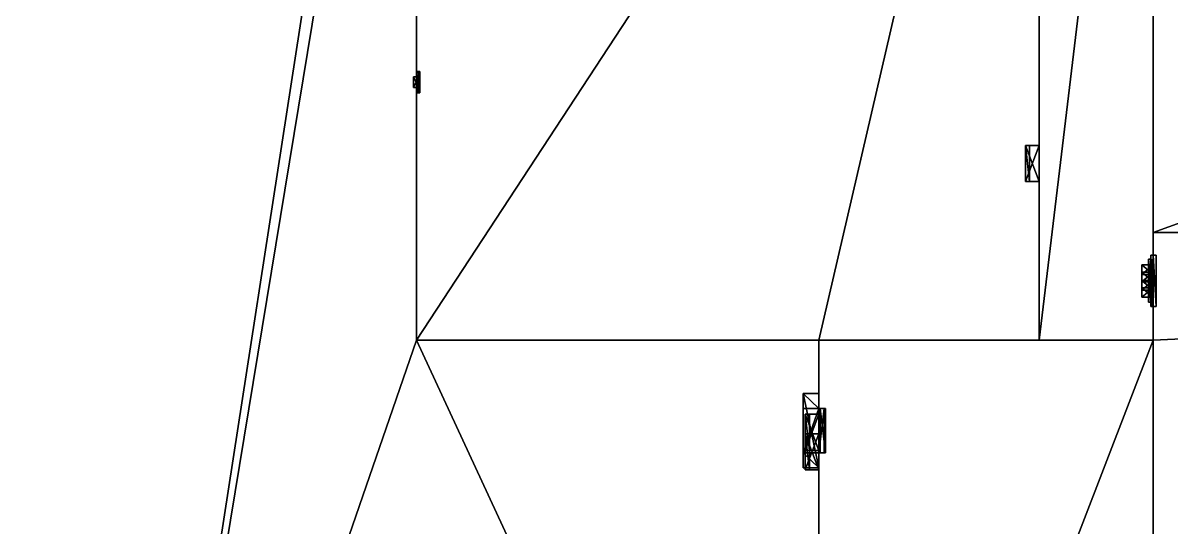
# Model space of a CAD drawing. Header units: metres. Extents: x -124 to 108, y 0 to 201.
# Drawn here: x 18.81 to 36.2, y 42.71 to 50.35 of the extents above; entities that cross this region are included whole.
import ezdxf

# ---------------------------------------------------------------- set-up
doc = ezdxf.new("R2010")
doc.units = ezdxf.units.M
doc.layers.get('0').update_dxf_attribs({"true_color": 0xff5454})

# ---------------------------------------------------------------- blocks, each defined once
blk = doc.blocks.new('window_ii')
for p, q in [((0.021, 0.527), (0.021, 0.07)), ((0.021, 0.527, 0.032), (0.021, 0.07, 0.032)), ((0.021, 0.527), (0.021, 0.527, 0.032)), ((0.303, 0.527), (0.021, 0.527)), ((0.303, 0.527, 0.032), (0.021, 0.527, 0.032)), ((0.303, 0.07), (0.303, 0.527)), ((0.303, 0.527), (0.303, 0.527, 0.032)), ((0.303, 0.07, 0.032), (0.303, 0.527, 0.032)), ((0.241, 0.465, -0.044), (0.083, 0.465, -0.044)), ((0.241, 0.465, 0.032), (0.083, 0.465, 0.032)), ((0.083, 0.465, -0.044), (0.083, 0.465, 0.032)), ((0.083, 0.465, -0.044), (0.083, 0.132, -0.044)), ((0.083, 0.465, 0.032), (0.083, 0.132, 0.032)), ((0.241, 0.465, -0.044), (0.241, 0.465, 0.032)), ((0.241, 0.132, -0.044), (0.241, 0.465, -0.044)), ((0.241, 0.132, 0.032), (0.241, 0.465, 0.032)), ((0, 0.07), (0, 0.07, 0.052)), ((0, 0.07, 0.052), (0.324, 0.07, 0.052)), ((0.021, 0.07), (0, 0.07)), ((0, 0.07), (0, 0)), ((0, 0.07, 0.052), (0, 0, 0.052)), ((0, 0), (0, 0, 0.052)), ((0, 0, 0.052), (0.324, 0, 0.052)), ((0, 0), (0.324, 0)), ((0.021, 0.07), (0.303, 0.07)), ((0.021, 0.07, 0.032), (0.303, 0.07, 0.032)), ((0.021, 0.07), (0.021, 0.07, 0.032)), ((0.083, 0.132, -0.044), (0.241, 0.132, -0.044)), ((0.083, 0.132, -0.044), (0.083, 0.132, 0.032)), ((0.083, 0.132, 0.032), (0.241, 0.132, 0.032)), ((0.241, 0.132, -0.044), (0.241, 0.132, 0.032)), ((0.303, 0.07), (0.303, 0.07, 0.032)), ((0.303, 0.07), (0.324, 0.07)), ((0.324, 0.07), (0.324, 0.07, 0.052)), ((0.324, 0.07, 0.052), (0.324, 0, 0.052)), ((0.324, 0.07), (0.324, 0)), ((0.324, 0), (0.324, 0, 0.052))]:
    blk.add_line(p, q)
at = {"color": 45, "true_color": 0xaa8f5f}
mesh = blk.add_polyface(dxfattribs=at)
corners = [(0.021, 0.527, 0.032), (0.021, 0.07), (0.021, 0.07, 0.032), (0.021, 0.527)]
mesh.append_faces([[corners[k] for k in face] for face in [(0, 1, 2), (1, 0, 3)]], dxfattribs={"vtx0": -1, "color": 45})
mesh = blk.add_polyface(dxfattribs=at)
corners = [(0.021, 0.527, 0.032), (0.303, 0.527), (0.021, 0.527), (0.303, 0.527, 0.032)]
mesh.append_faces([[corners[k] for k in face] for face in [(0, 1, 2), (1, 0, 3)]], dxfattribs={"vtx0": -1, "color": 45})
mesh = blk.add_polyface(dxfattribs=at)
corners = [(0.021, 0.07, 0.032), (0.083, 0.132, 0.032), (0.021, 0.527, 0.032), (0.303, 0.07, 0.032), (0.241, 0.132, 0.032), (0.241, 0.465, 0.032), (0.083, 0.465, 0.032), (0.303, 0.527, 0.032)]
mesh.append_faces([[corners[k] for k in face] for face in [(0, 1, 2), (1, 3, 4), (4, 3, 5), (2, 6, 7), (6, 2, 1), (7, 5, 3)]], dxfattribs={"vtx0": -1, "vtx1": -1, "color": 45})
mesh.append_faces([[corners[k] for k in face] for face in [(1, 0, 3), (7, 6, 5)]], dxfattribs={"vtx0": -1, "vtx2": -1, "color": 45})
mesh = blk.add_polyface(dxfattribs=at)
corners = [(0.303, 0.527), (0.303, 0.07, 0.032), (0.303, 0.07), (0.303, 0.527, 0.032)]
mesh.append_faces([[corners[k] for k in face] for face in [(0, 1, 2), (1, 0, 3)]], dxfattribs={"vtx0": -1, "color": 45})
mesh = blk.add_polyface(dxfattribs=at)
corners = [(0.241, 0.465, 0.032), (0.083, 0.465, -0.044), (0.241, 0.465, -0.044), (0.083, 0.465, 0.032)]
mesh.append_faces([[corners[k] for k in face] for face in [(0, 1, 2), (1, 0, 3)]], dxfattribs={"vtx0": -1, "color": 45})
mesh = blk.add_polyface(dxfattribs=at)
corners = [(0.083, 0.465, -0.044), (0.083, 0.132, 0.032), (0.083, 0.132, -0.044), (0.083, 0.465, 0.032)]
mesh.append_faces([[corners[k] for k in face] for face in [(0, 1, 2), (1, 0, 3)]], dxfattribs={"vtx0": -1, "color": 45})
at = {"color": 28, "true_color": 0x130f0a}
mesh = blk.add_polyface(dxfattribs=at)
corners = [(0.241, 0.132, -0.044), (0.083, 0.465, -0.044), (0.083, 0.132, -0.044), (0.241, 0.465, -0.044)]
mesh.append_faces([[corners[k] for k in face] for face in [(0, 1, 2), (1, 0, 3)]], dxfattribs={"vtx0": -1, "color": 28})
at = {"color": 45, "true_color": 0xaa8f5f}
mesh = blk.add_polyface(dxfattribs=at)
corners = [(0.241, 0.465, 0.032), (0.241, 0.132, -0.044), (0.241, 0.132, 0.032), (0.241, 0.465, -0.044)]
mesh.append_faces([[corners[k] for k in face] for face in [(0, 1, 2), (1, 0, 3)]], dxfattribs={"vtx0": -1, "color": 45})
mesh = blk.add_polyface(dxfattribs=at)
corners = [(0, 0.07, 0.052), (0.021, 0.07), (0, 0.07), (0.021, 0.07, 0.032), (0.303, 0.07, 0.032), (0.324, 0.07), (0.303, 0.07), (0.324, 0.07, 0.052)]
mesh.append_faces([[corners[k] for k in face] for face in [(0, 1, 2), (4, 5, 6)]], dxfattribs={"vtx0": -1, "color": 45})
mesh.append_faces([[corners[k] for k in face] for face in [(1, 0, 3), (3, 0, 4), (5, 4, 7), (7, 4, 0)]], dxfattribs={"vtx0": -1, "vtx1": -1, "color": 45})
mesh = blk.add_polyface(dxfattribs=at)
corners = [(0, 0.07, 0.052), (0, 0), (0, 0, 0.052), (0, 0.07)]
mesh.append_faces([[corners[k] for k in face] for face in [(0, 1, 2), (1, 0, 3)]], dxfattribs={"vtx0": -1, "color": 45})
mesh = blk.add_polyface(dxfattribs=at)
corners = [(0.324, 0, 0.052), (0, 0.07, 0.052), (0, 0, 0.052), (0.324, 0.07, 0.052)]
mesh.append_faces([[corners[k] for k in face] for face in [(0, 1, 2), (1, 0, 3)]], dxfattribs={"vtx0": -1, "color": 45})
mesh = blk.add_polyface(dxfattribs=at)
corners = [(0.324, 0), (0, 0.07), (0, 0), (0.021, 0.07), (0.303, 0.07), (0.324, 0.07)]
mesh.append_faces([[corners[k] for k in face] for face in [(0, 1, 2), (4, 0, 5)]], dxfattribs={"vtx0": -1, "color": 45})
mesh.append_faces([[corners[k] for k in face] for face in [(1, 0, 3), (3, 0, 4)]], dxfattribs={"vtx0": -1, "vtx1": -1, "color": 45})
mesh = blk.add_polyface(dxfattribs=at)
corners = [(0.324, 0, 0.052), (0, 0), (0.324, 0), (0, 0, 0.052)]
mesh.append_faces([[corners[k] for k in face] for face in [(0, 1, 2), (1, 0, 3)]], dxfattribs={"vtx0": -1, "color": 45})
mesh = blk.add_polyface(dxfattribs=at)
corners = [(0.303, 0.07, 0.032), (0.021, 0.07), (0.303, 0.07), (0.021, 0.07, 0.032)]
mesh.append_faces([[corners[k] for k in face] for face in [(0, 1, 2), (1, 0, 3)]], dxfattribs={"vtx0": -1, "color": 45})
mesh = blk.add_polyface(dxfattribs=at)
corners = [(0.083, 0.132, 0.032), (0.241, 0.132, -0.044), (0.083, 0.132, -0.044), (0.241, 0.132, 0.032)]
mesh.append_faces([[corners[k] for k in face] for face in [(0, 1, 2), (1, 0, 3)]], dxfattribs={"vtx0": -1, "color": 45})
mesh = blk.add_polyface(dxfattribs=at)
corners = [(0.324, 0.07), (0.324, 0, 0.052), (0.324, 0), (0.324, 0.07, 0.052)]
mesh.append_faces([[corners[k] for k in face] for face in [(0, 1, 2), (1, 0, 3)]], dxfattribs={"vtx0": -1, "color": 45})
blk = doc.blocks.new('winDouble')
for p, q in [((0, 0.954, -0.173), (0.146, 0.954, -0.173)), ((0, 0.954), (0, 0.954, -0.173)), ((0, 0, -0.173), (0, 0.954, -0.173)), ((0, 0), (0, 0.954)), ((0, 0.954), (0.146, 0.954)), ((0.146, 0.954, -0.173), (0.146, 0, -0.173)), ((0.146, 0.954), (0.146, 0.954, -0.173)), ((0.146, 0.954), (0.146, 0)), ((0.237, 0.954), (0.383, 0.954)), ((0.237, 0), (0.237, 0.954)), ((0.237, 0, -0.173), (0.237, 0.954, -0.173)), ((0.237, 0.954, -0.173), (0.383, 0.954, -0.173)), ((0.237, 0.954), (0.237, 0.954, -0.173)), ((0.383, 0.954), (0.383, 0)), ((0.383, 0.954), (0.383, 0.954, -0.173)), ((0.383, 0.954, -0.173), (0.383, 0, -0.173)), ((0.383, 0), (0.237, 0)), ((0.383, 0, -0.173), (0.237, 0, -0.173)), ((0.237, 0), (0.237, 0, -0.173)), ((0.383, 0), (0.383, 0, -0.173)), ((0, 0), (0, 0, -0.173)), ((0.146, 0, -0.173), (0, 0, -0.173)), ((0.146, 0), (0, 0)), ((0.146, 0), (0.146, 0, -0.173))]:
    blk.add_line(p, q)
at = {"color": 45, "true_color": 0x9b7d59}
mesh = blk.add_polyface(dxfattribs=at)
corners = [(0.146, 0.954), (0, 0.954, -0.173), (0.146, 0.954, -0.173), (0, 0.954)]
mesh.append_faces([[corners[k] for k in face] for face in [(0, 1, 2), (1, 0, 3)]], dxfattribs={"vtx0": -1, "color": 45})
mesh = blk.add_polyface(dxfattribs=at)
corners = [(0, 0.954, -0.173), (0, 0), (0, 0, -0.173), (0, 0.954)]
mesh.append_faces([[corners[k] for k in face] for face in [(0, 1, 2), (1, 0, 3)]], dxfattribs={"vtx0": -1, "color": 45})
at = {"color": 18, "true_color": 0x000000}
mesh = blk.add_polyface(dxfattribs=at)
corners = [(0.146, 0, -0.173), (0, 0.954, -0.173), (0, 0, -0.173), (0.146, 0.954, -0.173)]
mesh.append_faces([[corners[k] for k in face] for face in [(0, 1, 2), (1, 0, 3)]], dxfattribs={"vtx0": -1, "color": 18})
at = {"color": 45, "true_color": 0x9b7d59}
mesh = blk.add_polyface(dxfattribs=at)
corners = [(0.146, 0), (0.146, 0.954, -0.173), (0.146, 0, -0.173), (0.146, 0.954)]
mesh.append_faces([[corners[k] for k in face] for face in [(0, 1, 2), (1, 0, 3)]], dxfattribs={"vtx0": -1, "color": 45})
at = {"color": 18, "true_color": 0x000000}
mesh = blk.add_polyface(dxfattribs=at)
corners = [(0.383, 0, -0.173), (0.237, 0.954, -0.173), (0.237, 0, -0.173), (0.383, 0.954, -0.173)]
mesh.append_faces([[corners[k] for k in face] for face in [(0, 1, 2), (1, 0, 3)]], dxfattribs={"vtx0": -1, "color": 18})
at = {"color": 45, "true_color": 0x9b7d59}
mesh = blk.add_polyface(dxfattribs=at)
corners = [(0.383, 0.954), (0.237, 0.954, -0.173), (0.383, 0.954, -0.173), (0.237, 0.954)]
mesh.append_faces([[corners[k] for k in face] for face in [(0, 1, 2), (1, 0, 3)]], dxfattribs={"vtx0": -1, "color": 45})
mesh = blk.add_polyface(dxfattribs=at)
corners = [(0.237, 0, -0.173), (0.237, 0.954), (0.237, 0), (0.237, 0.954, -0.173)]
mesh.append_faces([[corners[k] for k in face] for face in [(0, 1, 2), (1, 0, 3)]], dxfattribs={"vtx0": -1, "color": 45})
mesh = blk.add_polyface(dxfattribs=at)
corners = [(0.383, 0.954), (0.383, 0, -0.173), (0.383, 0), (0.383, 0.954, -0.173)]
mesh.append_faces([[corners[k] for k in face] for face in [(0, 1, 2), (1, 0, 3)]], dxfattribs={"vtx0": -1, "color": 45})
mesh = blk.add_polyface(dxfattribs=at)
corners = [(0.237, 0), (0.383, 0, -0.173), (0.237, 0, -0.173), (0.383, 0)]
mesh.append_faces([[corners[k] for k in face] for face in [(0, 1, 2), (1, 0, 3)]], dxfattribs={"vtx0": -1, "color": 45})
mesh = blk.add_polyface(dxfattribs=at)
corners = [(0, 0), (0.146, 0, -0.173), (0, 0, -0.173), (0.146, 0)]
mesh.append_faces([[corners[k] for k in face] for face in [(0, 1, 2), (1, 0, 3)]], dxfattribs={"vtx0": -1, "color": 45})
blk = doc.blocks.new('dorTruncated')
at = {"color": 37, "true_color": 0x7b6641}
blk.add_line((0.229, 2.326), (0.229, 2.585, 0.021), dxfattribs=at)
for p, q in [((0.229, 2.585, 0.021), (0.902, 2.585, 0.021)), ((0.229, 2.585, 0.021), (0.229, 2.579, 0.1)), ((0.229, 2.326, 0.08), (0.229, 2.579, 0.1)), ((0.229, 2.579, 0.1), (0.902, 2.579, 0.1)), ((0.902, 2.585, 0.021), (0.902, 2.326)), ((0.902, 2.585, 0.021), (0.902, 2.579, 0.1)), ((0.902, 2.579, 0.1), (0.902, 2.326, 0.08)), ((0.229, 2.326), (0, 0)), ((0.229, 2.326, -0.237), (0, 0, -0.237)), ((0.229, 2.326), (0.902, 2.326)), ((0.229, 2.326), (0.229, 2.326, -0.237)), ((0.902, 2.326, -0.237), (0.229, 2.326, -0.237)), ((0.229, 2.326), (0.229, 2.326, 0.08)), ((0.902, 2.326, 0.08), (0.229, 2.326, 0.08)), ((1.13, 0), (0.902, 2.326)), ((0.902, 2.326), (0.902, 2.326, -0.237)), ((1.13, 0, -0.237), (0.902, 2.326, -0.237)), ((0.902, 2.326), (0.902, 2.326, 0.08)), ((0, 0), (1.13, 0)), ((0, 0), (0, 0, -0.237)), ((0, 0, -0.237), (1.13, 0, -0.237)), ((1.13, 0), (1.13, 0, -0.237))]:
    blk.add_line(p, q)
mesh = blk.add_polyface()
corners = [(0.902, 2.585, 0.021), (0.229, 2.326), (0.229, 2.585, 0.021), (0.902, 2.326)]
mesh.append_faces([[corners[k] for k in face] for face in [(0, 1, 2), (1, 0, 3)]], dxfattribs={"vtx0": -1})
mesh = blk.add_polyface(dxfattribs=at)
corners = [(0.229, 2.326, 0.08), (0.229, 2.585, 0.021), (0.229, 2.326), (0.229, 2.579, 0.1)]
mesh.append_faces([[corners[k] for k in face] for face in [(0, 1, 2), (1, 0, 3)]], dxfattribs={"vtx0": -1, "color": 37})
mesh = blk.add_polyface(dxfattribs=at)
corners = [(0.229, 2.579, 0.1), (0.902, 2.585, 0.021), (0.229, 2.585, 0.021), (0.902, 2.579, 0.1)]
mesh.append_faces([[corners[k] for k in face] for face in [(0, 1, 2), (1, 0, 3)]], dxfattribs={"vtx0": -1, "color": 37})
mesh = blk.add_polyface(dxfattribs=at)
corners = [(0.902, 2.326, 0.08), (0.229, 2.579, 0.1), (0.229, 2.326, 0.08), (0.902, 2.579, 0.1)]
mesh.append_faces([[corners[k] for k in face] for face in [(0, 1, 2), (1, 0, 3)]], dxfattribs={"vtx0": -1, "color": 37})
mesh = blk.add_polyface(dxfattribs=at)
corners = [(0.902, 2.585, 0.021), (0.902, 2.326, 0.08), (0.902, 2.326), (0.902, 2.579, 0.1)]
mesh.append_faces([[corners[k] for k in face] for face in [(0, 1, 2), (1, 0, 3)]], dxfattribs={"vtx0": -1, "color": 37})
at = {"color": 45, "true_color": 0x9b7d59}
mesh = blk.add_polyface(dxfattribs=at)
corners = [(0.229, 2.326, -0.237), (0, 0), (0, 0, -0.237), (0.229, 2.326)]
mesh.append_faces([[corners[k] for k in face] for face in [(0, 1, 2), (1, 0, 3)]], dxfattribs={"vtx0": -1, "color": 45})
at = {"color": 18, "true_color": 0x000000}
mesh = blk.add_polyface(dxfattribs=at)
corners = [(1.13, 0, -0.237), (0.229, 2.326, -0.237), (0, 0, -0.237), (0.902, 2.326, -0.237)]
mesh.append_faces([[corners[k] for k in face] for face in [(0, 1, 2), (1, 0, 3)]], dxfattribs={"vtx0": -1, "color": 18})
at = {"color": 37, "true_color": 0x7b6641}
mesh = blk.add_polyface(dxfattribs=at)
corners = [(0.902, 2.326), (0.229, 2.326, -0.237), (0.902, 2.326, -0.237), (0.229, 2.326)]
mesh.append_faces([[corners[k] for k in face] for face in [(0, 1, 2), (1, 0, 3)]], dxfattribs={"vtx0": -1, "color": 37})
mesh = blk.add_polyface(dxfattribs=at)
corners = [(0.902, 2.326, 0.08), (0.229, 2.326), (0.902, 2.326), (0.229, 2.326, 0.08)]
mesh.append_faces([[corners[k] for k in face] for face in [(0, 1, 2), (1, 0, 3)]], dxfattribs={"vtx0": -1, "color": 37})
at = {"color": 45, "true_color": 0x9b7d59}
mesh = blk.add_polyface(dxfattribs=at)
corners = [(0.902, 2.326), (1.13, 0, -0.237), (1.13, 0), (0.902, 2.326, -0.237)]
mesh.append_faces([[corners[k] for k in face] for face in [(0, 1, 2), (1, 0, 3)]], dxfattribs={"vtx0": -1, "color": 45})
mesh = blk.add_polyface(dxfattribs=at)
corners = [(0, 0), (1.13, 0, -0.237), (0, 0, -0.237), (1.13, 0)]
mesh.append_faces([[corners[k] for k in face] for face in [(0, 1, 2), (1, 0, 3)]], dxfattribs={"vtx0": -1, "color": 45})
blk = doc.blocks.new('winBasic')
for p, q in [((0.548, 0.886), (0, 0.886)), ((0, 0.886), (0, 0.886, -0.205)), ((0.548, 0.886, -0.205), (0, 0.886, -0.205)), ((0, 0.886, -0.205), (0, 0.516, -0.205)), ((0, 0.886), (0, 0)), ((0.548, 0.886), (0.548, 0.886, -0.205)), ((0.548, 0), (0.548, 0.886)), ((0.548, 0.516, -0.205), (0.548, 0.886, -0.205)), ((0, 0.516, -0.205), (0.548, 0.516, -0.205)), ((0, 0.454, -0.143), (0.548, 0.454, -0.143)), ((0, 0.392, -0.205), (0, 0, -0.205)), ((0, 0.392, -0.205), (0.548, 0.392, -0.205)), ((0.548, 0, -0.205), (0.548, 0.392, -0.205)), ((0, 0), (0.548, 0)), ((0, 0), (0, 0, -0.205)), ((0.548, 0), (0.548, 0, -0.205)), ((0, 0, -0.205), (0.548, 0, -0.205))]:
    blk.add_line(p, q)
at = {"extrusion": (-1, 0, 1.34871e-19)}
blk.add_arc((-0.454, -0.205), 0.0619, 0, 180, dxfattribs=at)
at = {"extrusion": (-1, -1.2581e-32, 1.34871e-19)}
blk.add_arc((-0.454, -0.205, -0.548), 0.0619, 360, 180, dxfattribs=at)
at = {"color": 45, "true_color": 0x9b7d59}
mesh = blk.add_polyface(dxfattribs=at)
corners = [(0.548, 0.886), (0, 0.886, -0.205), (0.548, 0.886, -0.205), (0, 0.886)]
mesh.append_faces([[corners[k] for k in face] for face in [(0, 1, 2), (1, 0, 3)]], dxfattribs={"vtx0": -1, "color": 45})
mesh = blk.add_polyface(dxfattribs=at)
corners = [(0, 0.392, -0.205), (0, 0), (0, 0, -0.205), (0, 0.454, -0.143), (0, 0.886), (0, 0.516, -0.205), (0, 0.886, -0.205)]
mesh.append_faces([[corners[k] for k in face] for face in [(0, 1, 2), (4, 5, 6)]], dxfattribs={"vtx0": -1, "color": 45})
mesh.append_faces([[corners[k] for k in face] for face in [(1, 3, 4)]], dxfattribs={"vtx0": -1, "vtx1": -1, "color": 45})
mesh.append_faces([[corners[k] for k in face] for face in [(1, 0, 3), (4, 3, 5)]], dxfattribs={"vtx0": -1, "vtx2": -1, "color": 45})
at = {"color": 18, "true_color": 0x000000}
mesh = blk.add_polyface(dxfattribs=at)
corners = [(0, 0.516, -0.205), (0.548, 0.886, -0.205), (0, 0.886, -0.205), (0.548, 0.516, -0.205)]
mesh.append_faces([[corners[k] for k in face] for face in [(0, 1, 2), (1, 0, 3)]], dxfattribs={"vtx0": -1, "color": 18})
at = {"color": 45, "true_color": 0x9b7d59}
mesh = blk.add_polyface(dxfattribs=at)
corners = [(0.548, 0), (0.548, 0.392, -0.205), (0.548, 0, -0.205), (0.548, 0.454, -0.143), (0.548, 0.886), (0.548, 0.516, -0.205), (0.548, 0.886, -0.205)]
mesh.append_faces([[corners[k] for k in face] for face in [(0, 1, 2), (5, 4, 6)]], dxfattribs={"vtx0": -1, "color": 45})
mesh.append_faces([[corners[k] for k in face] for face in [(1, 0, 3), (3, 4, 5)]], dxfattribs={"vtx0": -1, "vtx1": -1, "color": 45})
mesh.append_faces([[corners[k] for k in face] for face in [(3, 0, 4)]], dxfattribs={"vtx0": -1, "vtx2": -1, "color": 45})
at = {"color": 37, "true_color": 0x7b6641}
mesh = blk.add_polyface(dxfattribs=at)
corners = [(0, 0.454, -0.143), (0.548, 0.516, -0.205), (0, 0.516, -0.205), (0.548, 0.454, -0.143)]
mesh.append_faces([[corners[k] for k in face] for face in [(0, 1, 2), (1, 0, 3)]], dxfattribs={"vtx0": -1, "color": 37})
mesh = blk.add_polyface(dxfattribs=at)
corners = [(0.548, 0.392, -0.205), (0, 0.454, -0.143), (0, 0.392, -0.205), (0.548, 0.454, -0.143)]
mesh.append_faces([[corners[k] for k in face] for face in [(0, 1, 2), (1, 0, 3)]], dxfattribs={"vtx0": -1, "color": 37})
at = {"color": 18, "true_color": 0x000000}
mesh = blk.add_polyface(dxfattribs=at)
corners = [(0.548, 0, -0.205), (0, 0.392, -0.205), (0, 0, -0.205), (0.548, 0.392, -0.205)]
mesh.append_faces([[corners[k] for k in face] for face in [(0, 1, 2), (1, 0, 3)]], dxfattribs={"vtx0": -1, "color": 18})
at = {"color": 45, "true_color": 0x9b7d59}
mesh = blk.add_polyface(dxfattribs=at)
corners = [(0, 0), (0.548, 0, -0.205), (0, 0, -0.205), (0.548, 0)]
mesh.append_faces([[corners[k] for k in face] for face in [(0, 1, 2), (1, 0, 3)]], dxfattribs={"vtx0": -1, "color": 45})
blk = doc.blocks.new('door_ii')
for p, q in [((0, 2.038), (0, 1.962)), ((0, 2.038), (0, 2.038, 0.046)), ((0, 1.962), (0, 2.038, 0.046)), ((0.778, 1.962, -0.035), (0, 1.962, -0.035)), ((0, 1.962, -0.035), (0, 0, -0.035)), ((0, 1.962), (0, 0)), ((0, 1.962), (0, 1.962, -0.035)), ((0, 1.962), (0.778, 1.962)), ((0.389, 1.931, -0.071), (0.064, 1.607, -0.071)), ((0.389, 1.931, -0.035), (0.064, 1.607, -0.035)), ((0.713, 1.607, -0.071), (0.389, 1.931, -0.071)), ((0.713, 1.607, -0.035), (0.389, 1.931, -0.035)), ((0.389, 1.931, -0.071), (0.389, 1.931, -0.035)), ((0.778, 1.962), (0.778, 2.038)), ((0.778, 2.038), (0.778, 2.038, 0.046)), ((0.778, 1.962), (0.778, 2.038, 0.046)), ((0.778, 0, -0.035), (0.778, 1.962, -0.035)), ((0.778, 0), (0.778, 1.962)), ((0.778, 1.962), (0.778, 1.962, -0.035)), ((0.064, 1.607, -0.071), (0.064, 0, -0.071)), ((0.064, 1.607, -0.071), (0.064, 1.607, -0.035)), ((0.064, 1.607, -0.035), (0.064, 0, -0.035)), ((0.713, 0, -0.071), (0.713, 1.607, -0.071)), ((0.713, 0, -0.035), (0.713, 1.607, -0.035)), ((0.713, 1.607, -0.071), (0.713, 1.607, -0.035)), ((0, 0, -0.035), (0.064, 0, -0.035)), ((0, 0), (0.778, 0)), ((0, 0), (0, 0, -0.035)), ((0.064, 0, -0.071), (0.064, 0, -0.035)), ((0.064, 0, -0.071), (0.713, 0, -0.071)), ((0.713, 0, -0.071), (0.713, 0, -0.035)), ((0.713, 0, -0.035), (0.778, 0, -0.035)), ((0.778, 0), (0.778, 0, -0.035))]:
    blk.add_line(p, q)
at = {"color": 35, "true_color": 0x927150}
for p, q in [((0.778, 2.038), (0, 2.038)), ((0.778, 2.038, 0.046), (0, 2.038, 0.046))]:
    blk.add_line(p, q, dxfattribs=at)
at = {"color": 45, "true_color": 0xaa8f5f}
mesh = blk.add_polyface(dxfattribs=at)
corners = [(0, 2.038), (0, 1.962), (0, 2.038, 0.046)]
mesh.append_faces([[corners[k] for k in face] for face in [(0, 1, 2)]], dxfattribs={"color": 45})
mesh = blk.add_polyface(dxfattribs=at)
corners = [(0, 2.038, 0.046), (0.778, 2.038), (0, 2.038), (0.778, 2.038, 0.046)]
mesh.append_faces([[corners[k] for k in face] for face in [(0, 1, 2), (1, 0, 3)]], dxfattribs={"vtx0": -1, "color": 45})
at = {"color": 35, "true_color": 0x927150}
mesh = blk.add_polyface(dxfattribs=at)
corners = [(0.778, 1.962), (0, 2.038, 0.046), (0, 1.962), (0.778, 2.038, 0.046)]
mesh.append_faces([[corners[k] for k in face] for face in [(0, 1, 2), (1, 0, 3)]], dxfattribs={"vtx0": -1, "color": 35})
at = {"color": 45, "true_color": 0xaa8f5f}
mesh = blk.add_polyface(dxfattribs=at)
corners = [(0.778, 0, -0.035), (0.713, 1.607, -0.035), (0.713, 0, -0.035), (0.064, 0, -0.035), (0, 1.962, -0.035), (0, 0, -0.035), (0.064, 1.607, -0.035), (0.389, 1.931, -0.035), (0.778, 1.962, -0.035)]
mesh.append_faces([[corners[k] for k in face] for face in [(0, 1, 2), (3, 4, 5)]], dxfattribs={"vtx0": -1, "color": 45})
mesh.append_faces([[corners[k] for k in face] for face in [(4, 7, 8), (8, 1, 0)]], dxfattribs={"vtx0": -1, "vtx1": -1, "color": 45})
mesh.append_faces([[corners[k] for k in face] for face in [(4, 3, 6), (4, 6, 7), (8, 7, 1)]], dxfattribs={"vtx0": -1, "vtx2": -1, "color": 45})
mesh = blk.add_polyface(dxfattribs=at)
corners = [(0.778, 1.962), (0, 1.962, -0.035), (0.778, 1.962, -0.035), (0, 1.962)]
mesh.append_faces([[corners[k] for k in face] for face in [(0, 1, 2), (1, 0, 3)]], dxfattribs={"vtx0": -1, "color": 45})
mesh = blk.add_polyface(dxfattribs=at)
corners = [(0, 1.962, -0.035), (0, 0), (0, 0, -0.035), (0, 1.962)]
mesh.append_faces([[corners[k] for k in face] for face in [(0, 1, 2), (1, 0, 3)]], dxfattribs={"vtx0": -1, "color": 45})
mesh = blk.add_polyface(dxfattribs=at)
corners = [(0.389, 1.931, -0.071), (0.064, 1.607, -0.035), (0.064, 1.607, -0.071), (0.389, 1.931, -0.035)]
mesh.append_faces([[corners[k] for k in face] for face in [(0, 1, 2), (1, 0, 3)]], dxfattribs={"vtx0": -1, "color": 45})
at = {"color": 28, "true_color": 0x130f0a}
mesh = blk.add_polyface(dxfattribs=at)
corners = [(0.713, 0, -0.071), (0.064, 1.607, -0.071), (0.064, 0, -0.071), (0.389, 1.931, -0.071), (0.713, 1.607, -0.071)]
mesh.append_faces([[corners[k] for k in face] for face in [(0, 1, 2), (3, 0, 4)]], dxfattribs={"vtx0": -1, "color": 28})
mesh.append_faces([[corners[k] for k in face] for face in [(1, 0, 3)]], dxfattribs={"vtx0": -1, "vtx1": -1, "color": 28})
at = {"color": 45, "true_color": 0xaa8f5f}
mesh = blk.add_polyface(dxfattribs=at)
corners = [(0.389, 1.931, -0.035), (0.713, 1.607, -0.071), (0.713, 1.607, -0.035), (0.389, 1.931, -0.071)]
mesh.append_faces([[corners[k] for k in face] for face in [(0, 1, 2), (1, 0, 3)]], dxfattribs={"vtx0": -1, "color": 45})
mesh = blk.add_polyface(dxfattribs=at)
corners = [(0.778, 2.038, 0.046), (0.778, 1.962), (0.778, 2.038)]
mesh.append_faces([[corners[k] for k in face] for face in [(0, 1, 2)]], dxfattribs={"color": 45})
mesh = blk.add_polyface(dxfattribs=at)
corners = [(0.778, 1.962), (0.778, 0, -0.035), (0.778, 0), (0.778, 1.962, -0.035)]
mesh.append_faces([[corners[k] for k in face] for face in [(0, 1, 2), (1, 0, 3)]], dxfattribs={"vtx0": -1, "color": 45})
mesh = blk.add_polyface(dxfattribs=at)
corners = [(0.064, 1.607, -0.071), (0.064, 0, -0.035), (0.064, 0, -0.071), (0.064, 1.607, -0.035)]
mesh.append_faces([[corners[k] for k in face] for face in [(0, 1, 2), (1, 0, 3)]], dxfattribs={"vtx0": -1, "color": 45})
mesh = blk.add_polyface(dxfattribs=at)
corners = [(0.713, 1.607, -0.035), (0.713, 0, -0.071), (0.713, 0, -0.035), (0.713, 1.607, -0.071)]
mesh.append_faces([[corners[k] for k in face] for face in [(0, 1, 2), (1, 0, 3)]], dxfattribs={"vtx0": -1, "color": 45})
mesh = blk.add_polyface(dxfattribs=at)
corners = [(0, 0), (0.064, 0, -0.035), (0, 0, -0.035), (0.713, 0, -0.035), (0.778, 0, -0.035), (0.778, 0), (0.713, 0, -0.071), (0.064, 0, -0.071)]
mesh.append_faces([[corners[k] for k in face] for face in [(0, 1, 2), (4, 0, 5), (1, 6, 7)]], dxfattribs={"vtx0": -1, "color": 45})
mesh.append_faces([[corners[k] for k in face] for face in [(3, 0, 4), (6, 1, 3)]], dxfattribs={"vtx0": -1, "vtx1": -1, "color": 45})
mesh.append_faces([[corners[k] for k in face] for face in [(1, 0, 3)]], dxfattribs={"vtx0": -1, "vtx1": -1, "vtx2": -1, "color": 45})
blk = doc.blocks.new('Component_1')
for p, q in [((24.768, 59.93, 20.295), (24.768, 45.542, 20.295)), ((24.768, 45.542, 15.515), (24.768, 59.93, 15.515)), ((34.201, 45.542, 13.251), (34.201, 59.93, 13.251)), ((34.201, 45.542, 15.515), (34.201, 59.93, 15.515)), ((35.931, 59.93), (35.931, 47.173)), ((35.931, 45.542), (35.931, 47.173)), ((71.214, 47.173), (35.931, 47.173)), ((35.931, 45.542, 13.251), (35.931, 47.173, 13.251)), ((71.214, 47.173, 13.251), (35.931, 47.173, 13.251)), ((35.931, 47.173), (35.931, 47.173, 13.251)), ((30.864, 45.542, 20.295), (24.768, 45.542, 20.295)), ((24.768, 45.542, 15.515), (24.768, 45.542, 20.295)), ((30.864, 45.542, 15.515), (24.768, 45.542, 15.515)), ((35.931, 45.542), (30.864, 45.542)), ((30.864, 45.542), (30.864, 32.385)), ((30.864, 45.542, 20.295), (30.864, 32.385, 20.295)), ((34.201, 45.542, 15.515), (30.864, 45.542, 15.515)), ((30.864, 45.542, 15.515), (30.864, 45.542, 20.295)), ((30.864, 45.542), (30.864, 45.542, 15.515)), ((35.931, 45.542, 13.251), (34.201, 45.542, 13.251)), ((34.201, 45.542, 13.251), (34.201, 45.542, 15.515)), ((35.931, 45.542), (35.931, 45.542, 13.251))]:
    blk.add_line(p, q)
at = {"extrusion": (1, 0, 0)}
for name, p in [('window_ii', (49.286, 17.343, 24.768)), ('winBasic', (47.943, 13.865, 34.201)), ('door_ii', (46.052, 0, 35.931)), ('winDouble', (46.298, 3.867, 35.931)), ('winDouble', (46.189, 8.949, 35.931)), ('dorTruncated', (43.604, 0, 30.864)), ('winBasic', (43.871, 7.704, 30.864)), ('winBasic', (43.574, 13.458, 30.864))]:
    blk.add_blockref(name, p, dxfattribs=at)
mesh = blk.add_polyface()
corners = [(98.864, 30.909), (89.725, 8.974), (87.548, 30.909), (96.817, 14.094), (98.496, 14.094), (98.496, 12.414), (96.817, 12.414), (101.266, 8.974), (98.864, 23.105), (101.266, 23.105), (-20.488, 200.884), (-36.244, 166.56), (-36.244, 200.884), (-62.798, 120.046), (-62.798, 166.56), (-62.798, 96.837), (-62.798, 69.072), (28.083, 69.072), (-20.488, 166.56), (4.432, 132.3), (4.432, 166.56), (28.083, 132.3), (28.083, 88.431), (52.935, 88.431), (28.083, 66.461), (35.931, 66.461), (35.931, 59.93), (58.512, 70.266), (71.214, 59.93), (58.512, 82.925), (78.994, 70.266), (71.214, 47.173), (86.711, 98.936), (52.935, 98.936), (78.994, 82.925), (35.931, 45.542), (35.931, 47.173), (35.931, 32.385), (35.931, 12.9), (56.228, 30.62), (71.014, 30.62), (71.014, 7.874), (89.725, 7.874), (86.711, 60.802), (87.548, 60.802), (29.124, 8.345), (29.124, 12.9), (56.228, 8.345), (30.864, 32.385), (30.864, 45.542), (-93.476, 160.296), (-109.828, 96.837), (-109.828, 160.296), (-93.476, 120.046)]
mesh.append_faces([[corners[k] for k in face] for face in [(7, 8, 9), (10, 11, 12), (11, 13, 14), (19, 18, 20), (32, 23, 33), (31, 35, 36), (2, 43, 44), (38, 45, 46), (35, 48, 49), (50, 51, 52)]], dxfattribs={"vtx0": -1})
mesh.append_faces([[corners[k] for k in face] for face in [(0, 1, 2), (3, 0, 4), (4, 0, 5), (1, 6, 7), (6, 1, 3), (8, 5, 0), (15, 11, 16), (16, 11, 17), (18, 11, 10), (17, 23, 24), (24, 23, 25), (25, 23, 26), (26, 27, 28), (27, 23, 29), (28, 30, 31), (29, 32, 34), (34, 32, 30), (37, 31, 38), (39, 31, 40), (40, 31, 41), (41, 31, 42), (43, 30, 32), (42, 2, 1), (45, 38, 47), (47, 38, 39), (48, 35, 37), (51, 53, 15)]], dxfattribs={"vtx0": -1, "vtx1": -1})
mesh.append_faces([[corners[k] for k in face] for face in [(1, 0, 3), (7, 5, 8), (13, 11, 15), (17, 11, 18), (17, 18, 19), (26, 23, 27), (23, 32, 29), (35, 31, 37), (38, 31, 39), (42, 31, 30), (42, 30, 2), (2, 30, 43)]], dxfattribs={"vtx0": -1, "vtx1": -1, "vtx2": -1})
mesh.append_faces([[corners[k] for k in face] for face in [(7, 6, 5), (17, 19, 21), (17, 21, 22), (17, 22, 23), (28, 27, 30), (51, 50, 53), (15, 53, 13)]], dxfattribs={"vtx0": -1, "vtx2": -1})
mesh = blk.add_polyface()
corners = [(-62.798, 69.072, 20.295), (-123.753, 32.385, 20.295), (-123.753, 69.072, 20.295), (20.234, 32.385, 20.295), (25.908, 69.072, 20.295), (24.768, 59.93, 20.295), (25.908, 66.461, 20.295), (35.931, 59.93, 20.295), (35.931, 66.461, 20.295), (24.768, 45.542, 20.295), (30.864, 32.385, 20.295), (30.864, 45.542, 20.295)]
mesh.append_faces([[corners[k] for k in face] for face in [(0, 1, 2), (7, 6, 8), (10, 9, 11)]], dxfattribs={"vtx0": -1})
mesh.append_faces([[corners[k] for k in face] for face in [(1, 0, 3), (5, 6, 7), (3, 9, 10), (9, 3, 5)]], dxfattribs={"vtx0": -1, "vtx1": -1})
mesh.append_faces([[corners[k] for k in face] for face in [(3, 4, 5)]], dxfattribs={"vtx0": -1, "vtx1": -1, "vtx2": -1})
mesh.append_faces([[corners[k] for k in face] for face in [(3, 0, 4), (5, 4, 6)]], dxfattribs={"vtx0": -1, "vtx2": -1})
mesh = blk.add_polyface()
corners = [(24.768, 45.542, 20.295), (24.768, 49.306, 17.87), (24.768, 45.542, 15.515), (24.768, 59.93, 20.295), (24.768, 49.286, 17.413), (24.768, 49.589, 17.87), (24.768, 49.589, 17.413), (24.768, 49.61, 17.413), (24.768, 49.61, 17.343), (24.768, 49.286, 17.343), (24.768, 59.93, 15.515), (24.768, 49.306, 17.413)]
mesh.append_faces([[corners[k] for k in face] for face in [(0, 1, 2), (1, 3, 5), (5, 3, 6), (6, 3, 7), (7, 3, 8), (2, 9, 10), (9, 2, 4), (10, 8, 3)]], dxfattribs={"vtx0": -1, "vtx1": -1})
mesh.append_faces([[corners[k] for k in face] for face in [(2, 1, 4)]], dxfattribs={"vtx0": -1, "vtx1": -1, "vtx2": -1})
mesh.append_faces([[corners[k] for k in face] for face in [(1, 0, 3), (10, 9, 8)]], dxfattribs={"vtx0": -1, "vtx2": -1})
mesh.append_faces([[corners[k] for k in face] for face in [(11, 4, 1)]], dxfattribs={"vtx1": -1})
mesh = blk.add_polyface()
corners = [(34.201, 59.93, 15.515), (24.768, 45.542, 15.515), (24.768, 59.93, 15.515), (30.864, 45.542, 15.515), (34.201, 45.542, 15.515)]
mesh.append_faces([[corners[k] for k in face] for face in [(0, 1, 2), (3, 0, 4)]], dxfattribs={"vtx0": -1})
mesh.append_faces([[corners[k] for k in face] for face in [(1, 0, 3)]], dxfattribs={"vtx0": -1, "vtx1": -1})
mesh = blk.add_polyface()
corners = [(71.214, 59.93, 13.251), (35.931, 47.173, 13.251), (35.931, 59.93, 13.251), (71.214, 47.173, 13.251), (34.201, 45.542, 13.251), (34.201, 59.93, 13.251), (35.931, 45.542, 13.251)]
mesh.append_faces([[corners[k] for k in face] for face in [(1, 0, 3), (2, 4, 5)]], dxfattribs={"vtx0": -1})
mesh.append_faces([[corners[k] for k in face] for face in [(0, 1, 2), (4, 2, 6), (6, 2, 1)]], dxfattribs={"vtx0": -1, "vtx1": -1})
mesh = blk.add_polyface()
corners = [(34.201, 45.542, 15.515), (34.201, 47.943, 14.751), (34.201, 45.542, 13.251), (34.201, 59.93, 15.515), (34.201, 48.49, 14.751), (34.201, 48.49, 13.865), (34.201, 54.126, 14.624), (34.201, 54.105, 14.167), (34.201, 54.408, 14.624), (34.201, 54.408, 14.167), (34.201, 54.429, 14.167), (34.201, 54.429, 14.097), (34.201, 58.048, 14.832), (34.201, 58.596, 14.832), (34.201, 58.596, 13.946), (34.201, 47.943, 13.865), (34.201, 59.93, 13.251), (34.201, 54.105, 14.097), (34.201, 58.048, 13.946), (34.201, 54.126, 14.167)]
mesh.append_faces([[corners[k] for k in face] for face in [(0, 1, 2), (1, 3, 4), (4, 3, 5), (6, 3, 8), (8, 3, 9), (9, 3, 10), (10, 3, 11), (12, 3, 13), (13, 3, 14), (2, 15, 16), (15, 2, 1), (17, 5, 7), (18, 11, 12), (16, 14, 3)]], dxfattribs={"vtx0": -1, "vtx1": -1})
mesh.append_faces([[corners[k] for k in face] for face in [(5, 3, 6), (5, 6, 7), (11, 3, 12), (16, 5, 17), (16, 11, 18)]], dxfattribs={"vtx0": -1, "vtx1": -1, "vtx2": -1})
mesh.append_faces([[corners[k] for k in face] for face in [(1, 0, 3), (16, 15, 5), (16, 17, 11), (16, 18, 14)]], dxfattribs={"vtx0": -1, "vtx2": -1})
mesh.append_faces([[corners[k] for k in face] for face in [(19, 7, 6)]], dxfattribs={"vtx1": -1})
mesh = blk.add_polyface()
corners = [(71.214, 59.93), (35.931, 47.173), (35.931, 59.93), (71.214, 47.173)]
mesh.append_faces([[corners[k] for k in face] for face in [(0, 1, 2), (1, 0, 3)]], dxfattribs={"vtx0": -1})
mesh = blk.add_polyface()
corners = [(35.931, 46.052, 2.038), (35.931, 46.052), (35.931, 45.542), (35.931, 46.052, 1.962), (35.931, 45.542, 13.251), (35.931, 46.189, 9.903), (35.931, 47.173, 13.251), (35.931, 46.335, 9.903), (35.931, 46.425, 9.903), (35.931, 46.335, 8.949), (35.931, 46.571, 9.903), (35.931, 46.571, 8.949), (35.931, 46.68, 4.821), (35.931, 46.68, 3.867), (35.931, 46.83, 2.038), (35.931, 46.83, 1.962), (35.931, 46.83), (35.931, 47.173), (35.931, 46.298, 3.867), (35.931, 46.189, 8.949), (35.931, 46.298, 4.821), (35.931, 46.444, 3.867), (35.931, 46.534, 3.867), (35.931, 46.534, 4.821), (35.931, 46.444, 4.821), (35.931, 46.425, 8.949)]
mesh.append_faces([[corners[k] for k in face] for face in [(1, 0, 3), (16, 6, 17)]], dxfattribs={"vtx0": -1})
mesh.append_faces([[corners[k] for k in face] for face in [(4, 5, 2), (5, 6, 7), (7, 8, 9), (8, 6, 10), (10, 6, 11), (12, 6, 13), (14, 6, 15), (15, 6, 16), (0, 18, 14), (19, 0, 5), (18, 19, 20), (22, 21, 23), (9, 20, 19), (20, 9, 24), (25, 9, 8), (24, 11, 21), (23, 11, 12)]], dxfattribs={"vtx0": -1, "vtx1": -1})
mesh.append_faces([[corners[k] for k in face] for face in [(2, 5, 0), (7, 6, 8), (11, 6, 12), (13, 6, 14), (18, 0, 19), (14, 21, 22), (24, 9, 25), (21, 11, 23)]], dxfattribs={"vtx0": -1, "vtx1": -1, "vtx2": -1})
mesh.append_faces([[corners[k] for k in face] for face in [(0, 1, 2), (5, 4, 6), (14, 18, 21), (14, 22, 13), (24, 25, 11)]], dxfattribs={"vtx0": -1, "vtx2": -1})
mesh = blk.add_polyface()
corners = [(69.686, 47.173, 11.988), (69.706, 47.173, 11.531), (69.686, 47.173, 11.531), (64.322, 47.173, 12.305), (69.383, 47.173, 11.461), (64.322, 47.173, 11.272), (69.383, 47.173, 11.531), (69.403, 47.173, 11.531), (69.403, 47.173, 11.988), (64.166, 47.173, 12.62), (64.231, 47.173, 12.396), (64.166, 47.173, 12.396), (35.931, 47.173, 13.251), (53.573, 47.173), (35.931, 47.173), (53.573, 47.173, 2.293), (54.545, 47.173, 2.293), (65.449, 47.173, 2.293), (66.422, 47.173, 2.293), (63.656, 47.173, 11.272), (63.656, 47.173, 12.305), (63.747, 47.173, 12.396), (63.812, 47.173, 12.396), (63.812, 47.173, 12.62), (63.989, 47.173, 12.772), (71.214, 47.173), (66.422, 47.173), (71.214, 47.173, 13.251), (69.706, 47.173, 11.461), (65.449, 47.173), (54.545, 47.173)]
mesh.append_faces([[corners[k] for k in face] for face in [(0, 1, 2), (9, 10, 11), (12, 13, 14), (18, 25, 26), (16, 29, 30)]], dxfattribs={"vtx0": -1})
mesh.append_faces([[corners[k] for k in face] for face in [(3, 4, 5), (4, 3, 6), (6, 3, 7), (7, 3, 8), (8, 3, 0), (13, 12, 15), (15, 12, 16), (17, 12, 18), (19, 12, 20), (20, 12, 21), (21, 12, 22), (22, 12, 23), (23, 12, 24), (25, 18, 27), (5, 18, 19), (28, 5, 4), (27, 24, 12), (29, 16, 17)]], dxfattribs={"vtx0": -1, "vtx1": -1})
mesh.append_faces([[corners[k] for k in face] for face in [(16, 12, 17), (18, 12, 19), (27, 18, 28), (28, 18, 5), (27, 1, 0), (27, 0, 3), (27, 10, 9)]], dxfattribs={"vtx0": -1, "vtx1": -1, "vtx2": -1})
mesh.append_faces([[corners[k] for k in face] for face in [(27, 28, 1), (27, 3, 10), (27, 9, 24)]], dxfattribs={"vtx0": -1, "vtx2": -1})
mesh = blk.add_polyface()
corners = [(30.864, 45.542, 20.295), (24.768, 45.542, 15.515), (30.864, 45.542, 15.515), (24.768, 45.542, 20.295)]
mesh.append_faces([[corners[k] for k in face] for face in [(0, 1, 2), (1, 0, 3)]], dxfattribs={"vtx0": -1})
mesh = blk.add_polyface()
corners = [(30.864, 45.542, 20.295), (30.864, 32.385, 14.949), (30.864, 32.385, 20.295), (30.864, 35.07, 14.138), (30.864, 32.385), (30.864, 35.617, 14.138), (30.864, 35.617, 13.251), (30.864, 40.125, 15.243), (30.864, 36.478, 7.437), (30.864, 37.025, 7.437), (30.864, 37.025, 6.551), (30.864, 37.416, 2.038), (30.864, 37.416, 1.962), (30.864, 37.416), (30.864, 40.271, 15.243), (30.864, 40.361, 15.243), (30.864, 40.271, 14.289), (30.864, 40.508, 15.243), (30.864, 40.508, 14.289), (30.864, 43.574, 14.344), (30.864, 44.122, 14.344), (30.864, 44.122, 13.458), (30.864, 44.418, 8.59), (30.864, 44.418, 7.704), (30.864, 44.506, 2.326), (30.864, 44.734), (30.864, 45.542), (30.864, 45.542, 15.515), (30.864, 43.832, 2.326), (30.864, 43.871, 7.704), (30.864, 43.871, 8.59), (30.864, 40.125, 14.289), (30.864, 43.604), (30.864, 40.361, 14.289), (30.864, 43.574, 13.458), (30.864, 36.638, 2.038), (30.864, 36.478, 6.551), (30.864, 35.07, 13.251), (30.864, 36.638), (30.864, 36.638, 1.962)]
mesh.append_faces([[corners[k] for k in face] for face in [(0, 1, 2), (26, 0, 27), (38, 35, 39)]], dxfattribs={"vtx0": -1})
mesh.append_faces([[corners[k] for k in face] for face in [(1, 3, 4), (3, 0, 5), (5, 0, 6), (8, 7, 9), (9, 7, 10), (11, 7, 12), (12, 7, 13), (7, 0, 14), (14, 15, 16), (15, 0, 17), (17, 0, 18), (19, 0, 20), (20, 0, 21), (22, 0, 23), (24, 0, 25), (25, 0, 26), (28, 29, 24), (29, 28, 30), (13, 31, 32), (31, 13, 7), (33, 16, 15), (34, 18, 19), (32, 30, 28), (30, 21, 22), (10, 35, 36), (35, 10, 11), (4, 37, 38), (37, 4, 3), (36, 6, 8)]], dxfattribs={"vtx0": -1, "vtx1": -1})
mesh.append_faces([[corners[k] for k in face] for face in [(1, 0, 3), (6, 0, 7), (6, 7, 8), (10, 7, 11), (14, 0, 15), (18, 0, 19), (21, 0, 22), (23, 0, 24), (32, 16, 33), (32, 18, 34), (32, 34, 30), (38, 6, 36), (38, 36, 35)]], dxfattribs={"vtx0": -1, "vtx1": -1, "vtx2": -1})
mesh.append_faces([[corners[k] for k in face] for face in [(24, 29, 23), (32, 31, 16), (32, 33, 18), (30, 34, 21), (38, 37, 6)]], dxfattribs={"vtx0": -1, "vtx2": -1})
mesh = blk.add_polyface()
corners = [(30.864, 45.542, 15.515), (35.931, 45.542), (30.864, 45.542), (34.201, 45.542, 13.251), (34.201, 45.542, 15.515), (35.931, 45.542, 13.251)]
mesh.append_faces([[corners[k] for k in face] for face in [(0, 1, 2), (3, 0, 4)]], dxfattribs={"vtx0": -1})
mesh.append_faces([[corners[k] for k in face] for face in [(1, 0, 3)]], dxfattribs={"vtx0": -1, "vtx1": -1, "vtx2": -1})
mesh.append_faces([[corners[k] for k in face] for face in [(5, 1, 3)]], dxfattribs={"vtx1": -1})

msp = doc.modelspace()

# ---------------------------------------------------------------- block references
msp.add_blockref('Component_1', (0, 0))

doc.saveas('drawing.dxf')
